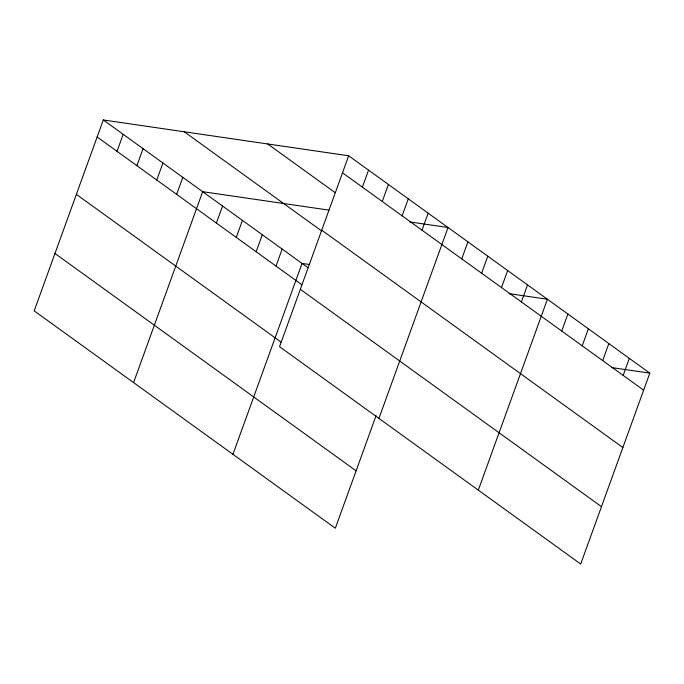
<?xml version="1.0" encoding="UTF-8"?>
<svg xmlns="http://www.w3.org/2000/svg" width="684" height="684" viewBox="0 0 684 684"><rect width="100%" height="100%" fill="white"/><g stroke="black" fill="none" stroke-linecap="round" stroke-linejoin="round"><path stroke-width="1.03" d="M348.669 155.781L279.559 346.677L580.699 564.035L649.8 373.139L348.669 155.781L103.301 119.965L34.2 310.861L335.331 528.219L376.08 415.658M117.015 151.326L123.18 134.312M136.894 165.673L143.05 148.659M156.764 180.02L162.929 162.997M176.643 194.367L182.799 177.344M133.577 382.587L202.678 191.691L328.961 210.125M216.392 223.052L222.556 206.038M236.271 237.399L242.427 220.385M256.141 251.746L262.305 234.732M276.02 266.093L282.176 249.07M232.945 454.313L302.054 263.417L309.322 264.477M362.383 187.151L368.539 170.128M382.253 201.489L388.418 184.475M402.132 215.836L408.288 198.822M422.002 230.183L428.167 213.169M378.936 418.411L448.037 227.516L409.63 221.907M461.751 258.877L467.916 241.854M481.63 273.224L487.786 256.201M501.5 287.562L507.665 270.548M521.379 301.909L527.544 284.895M478.313 490.137L547.414 299.241L509.007 293.633M561.735 331.039L567.891 314.016M582.212 345.813L588.368 328.799M602.689 360.596L608.846 343.582M623.167 375.379L629.323 358.356M611.393 367.53L649.8 373.139M342.504 172.804L643.635 390.162M267.701 143.965L335.1 192.614M321.736 230.183L622.867 447.541M184.27 131.781L321.668 230.953M103.301 119.965L308.022 267.726M97.145 136.98L301.866 284.749M300.336 289.298L601.467 506.656M76.369 194.359L281.09 342.128M54.968 253.482L356.108 470.84"/></g></svg>
